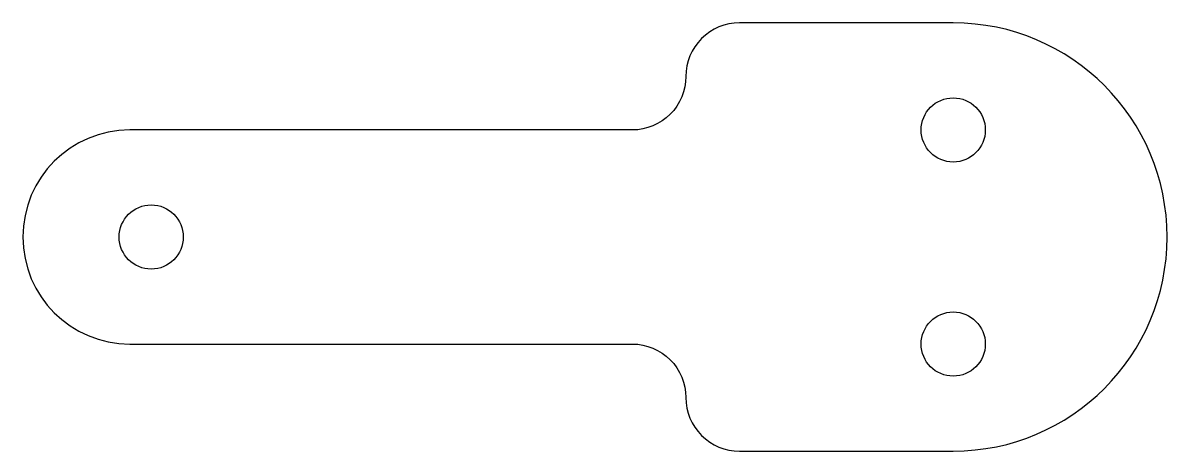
# Model space of a CAD drawing. Header units: millimetres. Extents: x -6 to 47.5, y -10 to 10.
import ezdxf

# ---------------------------------------------------------------- set-up
doc = ezdxf.new("R2010")
doc.units = ezdxf.units.MM

msp = doc.modelspace()

# ---------------------------------------------------------------- linework, layer by layer
msp.add_lwpolyline([(-1, 5, 1), (-1, -5), (22.5, -5, -0.414214), (25, -7.5, 0.414214), (27.5, -10), (37.5, -10, 1), (37.5, 10), (27.5, 10, 0.414214), (25, 7.5, -0.414214), (22.5, 5)], format="xyb", close=True)
for centre in [(37.5, 5), (0, 0), (37.5, -5)]:
    msp.add_circle(centre, 1.5)

doc.saveas('drawing.dxf')
